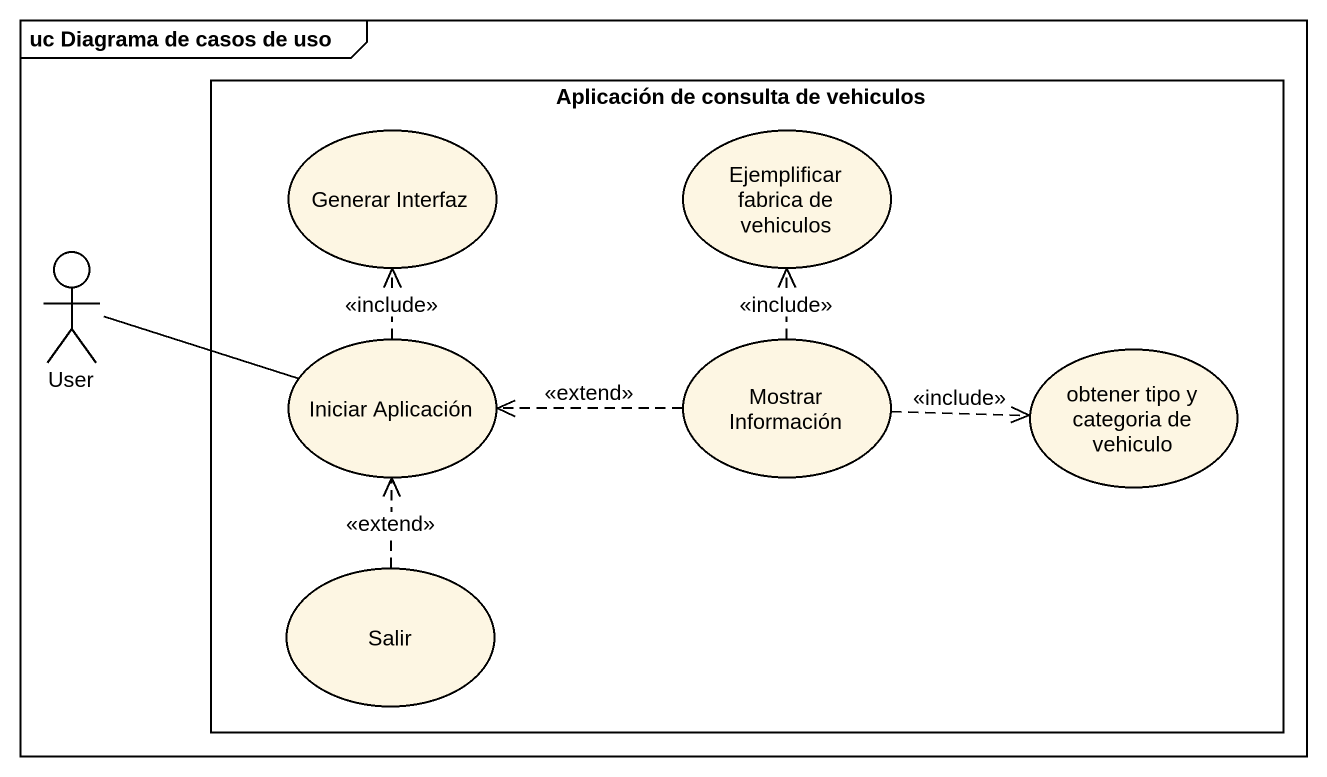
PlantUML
@startuml
mainframe uc Diagrama de casos de uso
rectangle "Aplicación de consulta de vehiculos" as Aplicación_de_consulta_de {
  usecase "Generar Interfaz" as Generar_Interfaz
  usecase "Ejemplificar fabrica de vehiculos" as Ejemplificar_fabrica_de
  usecase "Iniciar Aplicación" as Iniciar_Aplicación
  usecase "Mostrar Información" as Mostrar_Información
  usecase "obtener tipo y categoria de vehiculo" as obtener_tipo_y_categoria_de
  usecase Salir
}
actor User
User -right- Iniciar_Aplicación
Iniciar_Aplicación .up.> Generar_Interfaz : <<include>>
Mostrar_Información .up.> Ejemplificar_fabrica_de : <<include>>
Mostrar_Información .left.> Iniciar_Aplicación : <<extend>>
Mostrar_Información .right.> obtener_tipo_y_categoria_de : <<include>>
Salir .up.> Iniciar_Aplicación : <<extend>>
@enduml
